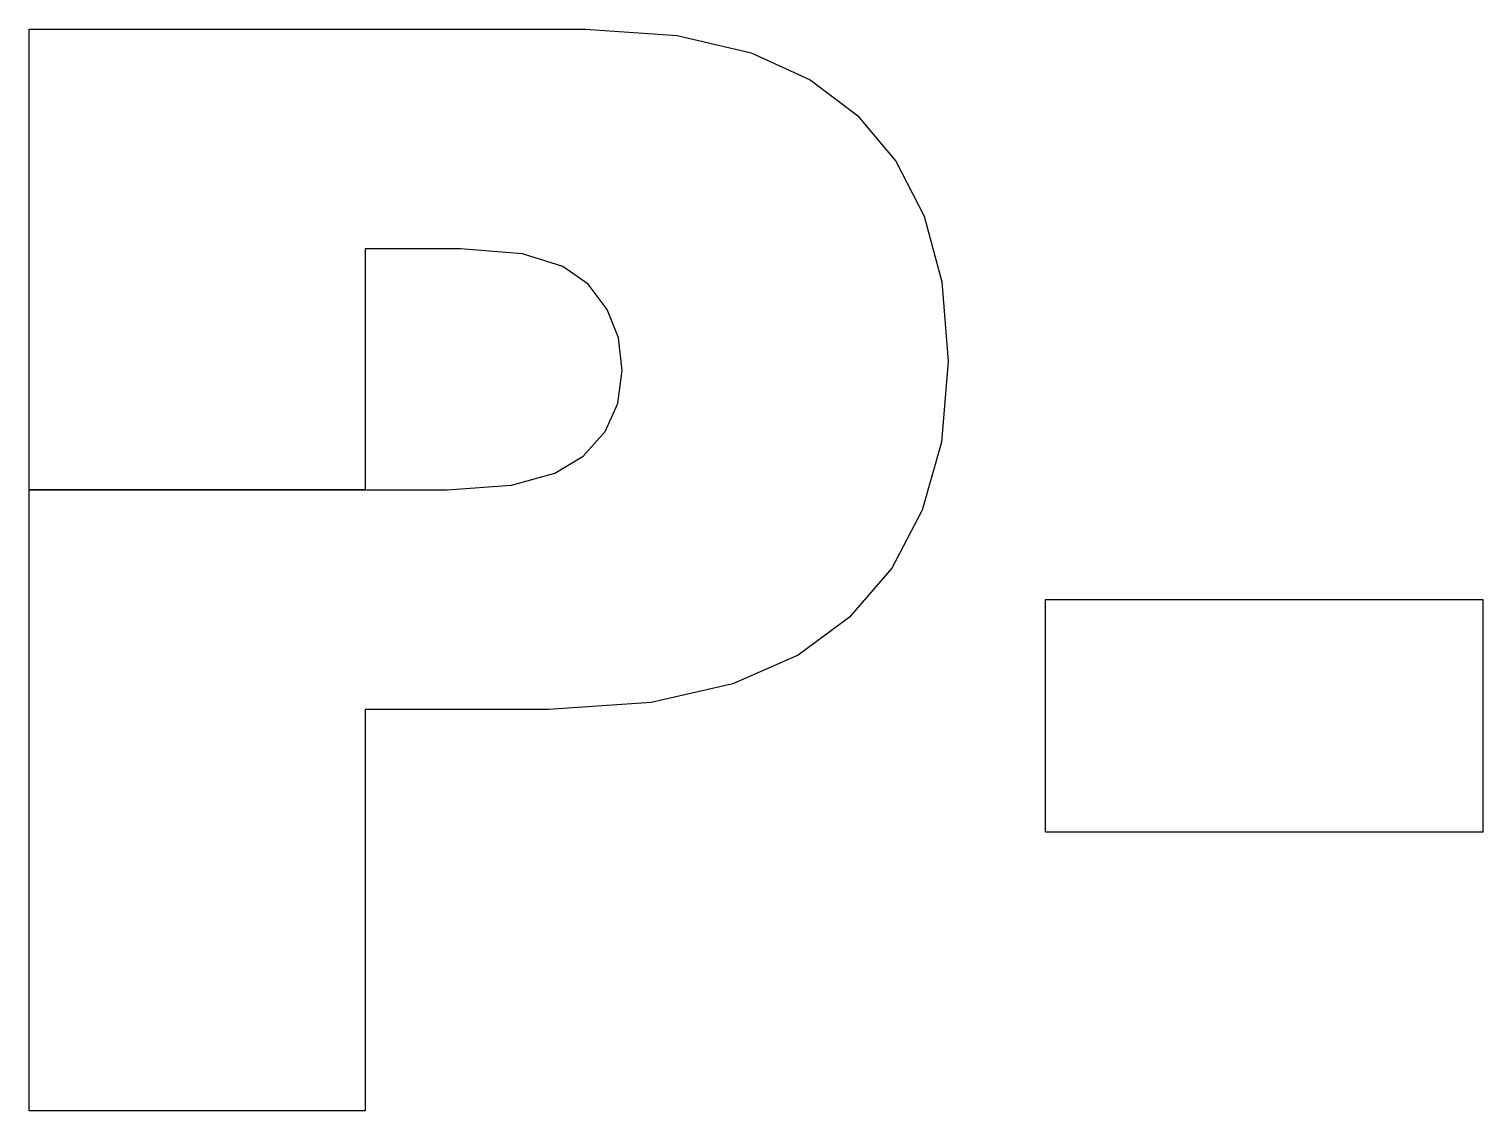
# Model space of a CAD drawing. Extents: x 141.9 to 179.5, y -126.9 to -94.3.
# Drawn here: x 160.616 to 162.229, y -100.928 to -99.727 of the extents above; entities that cross this region are included whole.
import ezdxf

# ---------------------------------------------------------------- set-up
doc = ezdxf.new("R2010")
doc.units = 0
doc.layers.add('BLACK', color=7, linetype='CONTINUOUS')

msp = doc.modelspace()

# ---------------------------------------------------------------- linework, layer by layer
at = {"layer": 'BLACK', "linetype": 'CONTINUOUS'}
for p, q in [((160.615617, -100.238648), (160.615617, -99.727497)), ((160.615617, -99.727497), (161.232868, -99.727497)), ((161.232868, -99.727497), (161.334659, -99.734526)), ((161.334659, -99.734526), (161.41661, -99.753887)), ((161.41661, -99.753887), (161.482384, -99.783738)), ((161.482384, -99.783738), (161.534899, -99.823338)), ((161.534899, -99.823338), (161.577449, -99.874156)), ((161.577449, -99.874156), (161.608615, -99.935059)), ((161.608615, -99.935059), (161.628328, -100.008092)), ((161.094309, -99.971349), (160.988576, -99.971349)), ((160.988576, -99.971349), (160.988576, -100.238648)), ((161.162985, -99.976859), (161.094309, -99.971349)), ((161.20793, -99.990793), (161.162985, -99.976859)), ((161.236092, -100.010623), (161.20793, -99.990793)), ((161.257044, -100.038649), (161.236092, -100.010623)), ((161.628328, -100.008092), (161.635356, -100.095986)), ((161.269536, -100.070151), (161.257044, -100.038649)), ((161.273827, -100.106244), (161.269536, -100.070151)), ((161.635356, -100.095986), (161.627836, -100.185823)), ((161.268908, -100.142943), (161.273827, -100.106244)), ((161.254603, -100.174238), (161.268908, -100.142943)), ((161.230377, -100.201499), (161.254603, -100.174238)), ((161.627836, -100.185823), (161.606586, -100.261502)), ((161.198887, -100.220307), (161.230377, -100.201499)), ((161.079581, -100.238648), (161.150708, -100.23349)), ((161.150708, -100.23349), (161.198887, -100.220307)), ((160.615617, -100.928), (160.615617, -100.238648)), ((160.615617, -100.238648), (160.988576, -100.238648)), ((160.988576, -100.238648), (160.615617, -100.238648)), ((160.988576, -100.238648), (161.079581, -100.238648)), ((161.606586, -100.261502), (161.572668, -100.325636)), ((161.572668, -100.325636), (161.525886, -100.380138)), ((161.74336, -100.360575), (162.228646, -100.360575)), ((161.74336, -100.618495), (161.74336, -100.360575)), ((162.228646, -100.360575), (162.228646, -100.618495)), ((161.525886, -100.380138), (161.46884, -100.422175)), ((161.46884, -100.422175), (161.396588, -100.454084)), ((161.396588, -100.454084), (161.305698, -100.474907)), ((161.305698, -100.474907), (161.191908, -100.482501)), ((161.191908, -100.482501), (160.988576, -100.482501)), ((160.988576, -100.482501), (160.988576, -100.928)), ((162.228646, -100.618495), (161.74336, -100.618495)), ((160.988576, -100.928), (160.615617, -100.928))]:
    msp.add_line(p, q, dxfattribs=at)

doc.saveas('drawing.dxf')
